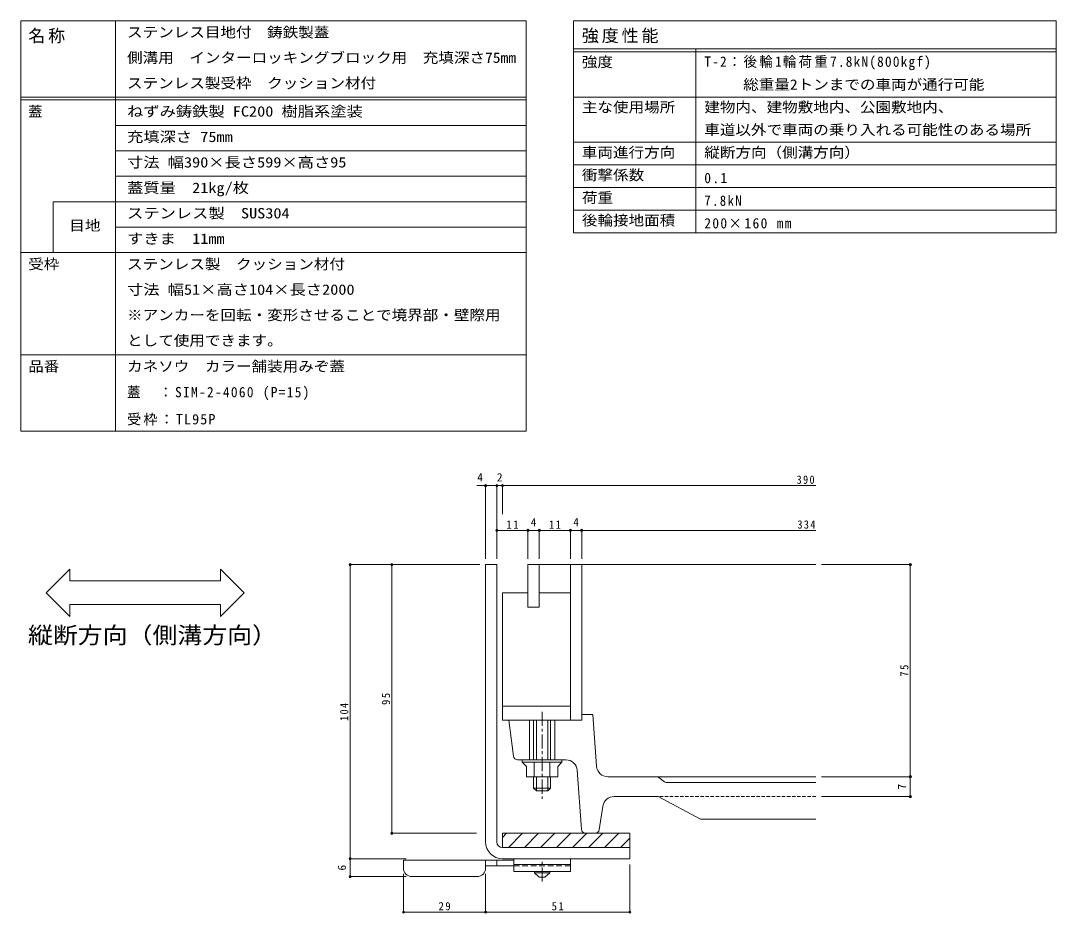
# Model space of a CAD drawing. Units: millimetres at full size, sheet at 1:3, with parts at other scales. Extents: x -1121 to 1153, y -824 to 816.
# Drawn here: x 55 to 1153, y -130 to 816 of the extents above; entities that cross this region are included whole.
import ezdxf
from ezdxf.enums import TextEntityAlignment as Align

# ---------------------------------------------------------------- set-up
doc = ezdxf.new("R2010")
doc.units = ezdxf.units.MM
doc.header["$LTSCALE"] = 3
doc.header["$PDMODE"] = 32
doc.header["$PDSIZE"] = 2.4
for name, pattern in [('CHAIN1', [8, 5, -1, 1, -1]), ('DASHED1', [1.8, 1.2, -0.6]), ('DASHED2', [3, 2, -1])]:
    doc.linetypes.add(name, pattern=pattern)
for name, color, linetype, lineweight in [('1-1_1-1ﾚｲﾔ', 2, 'Continuous', 9), ('1-2_1-2ﾚｲﾔ', 3, 'Continuous', 9), ('1-4_1-4ﾚｲﾔ', 7, 'Continuous', 9), ('1-9_L-06', 4, 'Continuous', 9), ('4-5', 7, 'Continuous', 9), ('F-5_F-5ﾚｲﾔ', 2, 'Continuous', 9), ('F-F_F-Fﾚｲﾔ', 3, 'Continuous', 9)]:
    doc.layers.add(name, color=color, linetype=linetype, lineweight=lineweight)
doc.styles.add('ＭＳ ゴシック', font='')
doc.styles.get('ＭＳ ゴシック').set_extended_font_data('MS Gothic')

msp = doc.modelspace()

# ---------------------------------------------------------------- linework, layer by layer
at = {"layer": '1-1_1-1ﾚｲﾔ'}
for p, q in [((548.19, 239.381), (560.19, 239.381)), ((548.19, -54.619), (548.19, 239.381)), ((560.19, -54.619), (560.19, 239.381)), ((566.19, -45.619), (566.19, -60.619)), ((701.19, -45.619), (566.19, -45.619)), ((570.592, -45.619), (566.19, -50.021)), ((587.562, -45.619), (572.562, -60.619)), ((604.533, -45.619), (589.533, -60.619)), ((621.504, -45.619), (606.503, -60.619)), ((638.474, -45.619), (623.474, -60.619)), ((655.445, -45.619), (640.445, -60.619)), ((672.415, -45.619), (657.415, -60.619)), ((689.386, -45.619), (674.386, -60.619)), ((701.19, -50.785), (691.356, -60.619)), ((701.19, -45.619), (701.19, -72.619)), ((566.19, -60.619), (701.19, -60.619)), ((566.19, -72.619), (701.19, -72.619))]:
    msp.add_line(p, q, dxfattribs=at)
for radius in [18, 6]:
    msp.add_arc((566.19, -54.619), radius, 180, 270, dxfattribs=at)
at = {"layer": '1-2_1-2ﾚｲﾔ'}
for p, q in [((898.453, 239.382), (593.19, 239.382)), ((593.19, 194.381), (593.19, 239.382)), ((605.19, 194.381), (605.19, 239.381)), ((638.19, 74.381), (638.19, 239.382)), ((650.19, 74.381), (650.19, 239.382)), ((566.19, 209.381), (566.19, 89.381)), ((566.19, 209.381), (593.19, 209.381)), ((605.19, 209.381), (638.19, 209.381)), ((605.19, 194.381), (593.19, 194.381)), ((638.19, 89.381), (566.19, 89.381)), ((661.799, 80.382), (650.19, 80.382)), ((665.916, 25.484), (661.799, 80.382)), ((577.697, 36.322), (572.94, 74.381)), ((594.69, 74.381), (594.69, 32.38)), ((599.19, 74.381), (599.19, 32.38)), ((602.19, 32.38), (602.19, 74.381)), ((614.19, 32.38), (614.19, 74.381)), ((617.19, 74.381), (617.19, 32.38)), ((621.69, 74.381), (621.69, 32.38)), ((582.163, 32.38), (633.445, 32.38)), ((587.19, 32.38), (587.19, 29.98)), ((629.19, 29.98), (587.19, 29.98)), ((587.19, 29.98), (591.615, 25.181)), ((591.615, 25.181), (591.615, 14.38)), ((599.902, 29.98), (599.902, 14.38)), ((616.477, 29.98), (616.477, 14.38)), ((629.19, 29.98), (624.765, 25.181)), ((629.19, 32.38), (629.19, 29.98)), ((599.19, 14.38), (599.19, 2.38)), ((602.19, -0.62), (602.19, 14.38)), ((614.19, 14.38), (614.19, -0.62)), ((617.19, 14.38), (617.19, 2.38)), ((649.891, -41.439), (645.415, 21.235)), ((898.453, 14.381), (677.882, 14.381)), ((737.868, 9.039), (732.012, 13.724)), ((617.19, 2.38), (599.19, 2.38)), ((602.19, -0.62), (599.19, 2.38)), ((617.19, 2.38), (614.19, -0.62)), ((898.453, 8.382), (739.742, 8.382)), ((614.19, -0.62), (602.19, -0.62)), ((684.485, -6.619), (731.19, -6.619)), ((731.19, -6.619), (776.19, -30.619)), ((672.625, -16.794), (668.777, -41.803)), ((898.453, -30.619), (776.19, -30.619)), ((664.329, -45.619), (654.38, -45.619))]:
    msp.add_line(p, q, dxfattribs=at)
at = {"layer": '1-2_1-2ﾚｲﾔ', "linetype": 'CHAIN1'}
msp.add_line((608.19, 83.381), (608.19, -8.998), dxfattribs=at)
at = {"layer": '1-2_1-2ﾚｲﾔ', "linetype": 'DASHED1'}
msp.add_line((898.453, -6.619), (731.19, -6.619), dxfattribs=at)
at = {"layer": '1-2_1-2ﾚｲﾔ'}
for points in [[(650.19, 74.381), (566.19, 74.381), (566.19, 89.381)], [(624.765, 25.181), (624.765, 14.38), (591.615, 14.38)]]:
    msp.add_lwpolyline(points, dxfattribs=at)
for centre, radius, start, end in [((582.163, 36.88), 4.5, 187.12668, 270), ((633.445, 20.38), 12, 4.08583, 90), ((677.882, 26.381), 12, 184.28883, 270), ((730.137, 11.382), 3, 51.33894, 90), ((739.742, 11.382), 3, 231.33894, 270), ((684.485, -18.619), 12, 90, 171.254), ((654.38, -41.118), 4.5, 184.0858, 270), ((664.329, -41.118), 4.5, 270, 351.25363)]:
    msp.add_arc(centre, radius, start, end, dxfattribs=at)
at = {"layer": '1-4_1-4ﾚｲﾔ'}
for p, q in [((548.19, 323.181), (538.887, 323.181)), ((548.19, 324.081), (548.19, 245.381)), ((548.19, 323.181), (560.19, 323.181)), ((560.19, 324.081), (560.19, 245.381)), ((560.19, 323.181), (566.19, 323.181)), ((566.19, 324.081), (566.19, 292.859)), ((566.19, 323.181), (898.453, 323.181)), ((560.19, 275.633), (593.19, 275.633)), ((593.19, 276.533), (593.19, 245.382)), ((593.19, 275.633), (605.19, 275.633)), ((605.19, 276.533), (605.19, 245.381)), ((605.19, 275.633), (638.19, 275.633)), ((638.19, 276.533), (638.19, 245.382)), ((638.19, 275.633), (650.19, 275.633)), ((650.19, 276.533), (650.19, 245.382)), ((650.19, 275.633), (898.453, 275.633)), ((403.74, 239.381), (542.19, 239.381)), ((404.64, 239.381), (404.64, -72.619)), ((448.838, 239.381), (448.838, -45.619)), ((999.449, 239.382), (904.453, 239.382)), ((998.549, 239.382), (998.549, 14.381)), ((999.449, 14.381), (904.453, 14.381)), ((998.549, 14.381), (998.549, -6.619)), ((999.449, -6.619), (904.453, -6.619)), ((447.938, -45.619), (538.554, -45.619)), ((403.74, -72.619), (464.19, -72.619)), ((404.64, -72.619), (404.64, -91.518)), ((701.19, -130.138), (701.19, -78.619)), ((403.74, -91.518), (464.19, -91.518)), ((461.19, -130.138), (461.19, -88.518)), ((548.19, -130.138), (548.19, -88.518)), ((461.19, -129.238), (548.19, -129.238)), ((548.19, -129.238), (701.19, -129.238))]:
    msp.add_line(p, q, dxfattribs=at)
for p in [(548.19, 323.181), (560.19, 323.181), (566.19, 323.181), (560.19, 275.633), (593.19, 275.633), (605.19, 275.633), (638.19, 275.633), (650.19, 275.633), (404.64, 239.381), (448.838, 239.381), (998.549, 239.382), (998.549, 14.381), (998.549, -6.619), (448.838, -45.619), (404.64, -72.619), (404.64, -91.518), (461.19, -129.238), (548.19, -129.238), (701.19, -129.238)]:
    msp.add_point(p, dxfattribs=at)
at = {"layer": '1-9_L-06'}
for p, q in [((461.19, -82.518), (461.19, -74.118)), ((461.19, -74.118), (578.19, -74.118)), ((548.19, -82.518), (548.19, -74.118)), ((560.19, -80.118), (560.19, -74.118)), ((548.175, -80.118), (578.19, -80.118)), ((539.19, -91.518), (470.19, -91.518))]:
    msp.add_line(p, q, dxfattribs=at)
at = {"layer": '1-9_L-06', "color": 3}
for p, q in [((578.19, -72.619), (638.19, -72.619)), ((578.19, -72.619), (578.19, -86.119)), ((638.19, -72.619), (638.19, -86.119)), ((578.19, -78.619), (638.19, -78.619)), ((578.19, -86.119), (638.19, -86.119))]:
    msp.add_line(p, q, dxfattribs=at)
at = {"layer": '1-9_L-06', "linetype": 'CHAIN1'}
msp.add_line((608.19, -96.762), (608.19, -72.619), dxfattribs=at)
at = {"layer": '1-9_L-06', "color": 3, "linetype": 'DASHED2'}
msp.add_line((578.19, -80.119), (638.19, -80.119), dxfattribs=at)
at = {"layer": '1-9_L-06', "color": 2}
for p, q in [((599.94, -87.618), (599.94, -86.119)), ((605.191, -92.118), (599.94, -87.618)), ((616.44, -87.618), (599.94, -87.618)), ((616.44, -87.618), (611.19, -92.118)), ((616.44, -87.618), (616.44, -86.119)), ((611.19, -92.118), (605.191, -92.118))]:
    msp.add_line(p, q, dxfattribs=at)
at = {"layer": '1-9_L-06'}
for centre, start, end in [((470.19, -82.518), 180, 270), ((539.19, -82.518), 270, 0)]:
    msp.add_arc(centre, 9, start, end, dxfattribs=at)
at = {"layer": '4-5'}
for p, q in [((82.287, 209.546), (107.287, 234.546)), ((107.287, 222.046), (107.287, 234.546)), ((292.235, 209.546), (267.235, 234.546)), ((267.235, 222.046), (267.235, 234.546)), ((107.287, 222.046), (267.235, 222.046)), ((82.287, 209.546), (107.287, 184.546)), ((292.235, 209.546), (267.235, 184.546)), ((107.287, 184.546), (107.287, 197.046)), ((107.287, 197.046), (267.235, 197.046)), ((267.235, 184.546), (267.235, 197.046))]:
    msp.add_line(p, q, dxfattribs=at)
at = {"layer": 'F-5_F-5ﾚｲﾔ', "color": 7}
msp.add_line((89.525, 570.339), (89.525, 624.339), dxfattribs=at)
at = {"layer": 'F-F_F-Fﾚｲﾔ', "color": 7}
for p, q in [((55.268, 816.339), (591.338, 816.339)), ((55.268, 816.339), (55.268, 380.952)), ((155.641, 816.339), (155.641, 380.952)), ((591.338, 816.339), (591.338, 380.952)), ((641.36, 816.339), (641.36, 591.339)), ((641.36, 816.339), (1153.446, 816.339)), ((1153.446, 816.339), (1153.446, 591.339)), ((641.36, 786.339), (1153.446, 786.339)), ((641.36, 783.339), (1153.446, 783.339)), ((771.182, 786.339), (771.182, 591.339)), ((55.268, 735.339), (591.338, 735.339)), ((55.268, 732.339), (591.338, 732.339)), ((641.36, 735.339), (1153.446, 735.339)), ((155.641, 705.339), (591.338, 705.339)), ((641.36, 687.339), (1153.446, 687.339)), ((155.641, 678.339), (591.338, 678.339)), ((641.36, 663.339), (1153.446, 663.339)), ((155.641, 651.339), (591.338, 651.339)), ((641.36, 639.339), (1153.446, 639.339)), ((89.525, 624.339), (591.338, 624.339)), ((641.36, 615.339), (1153.446, 615.339)), ((155.641, 597.339), (591.338, 597.339)), ((641.36, 591.339), (1153.446, 591.339)), ((55.268, 570.339), (591.338, 570.339)), ((55.268, 461.952), (591.338, 461.952)), ((55.268, 380.952), (591.338, 380.952))]:
    msp.add_line(p, q, dxfattribs=at)

# ---------------------------------------------------------------- texts
at = {"layer": '1-4_1-4ﾚｲﾔ', "color": 2, "style": 'ＭＳ ゴシック'}
for s, p in [('4', (539.382, 324.981)), ('2', (560.19, 324.981)), ('4', (596.19, 277.433)), ('4', (641.19, 277.433))]:
    msp.add_text(s, height=8.798, dxfattribs=at).set_placement(p, align=Align.BOTTOM_LEFT)
for s, p in [('7', (996.749, 0.881)), ('6', (402.84, -85.068))]:
    msp.add_text(s, height=8.798, rotation=90, dxfattribs=at).set_placement(p, align=Align.BOTTOM_LEFT)
at = {"layer": '1-4_1-4ﾚｲﾔ', "color": 2, "char_height": 8.798, "attachment_point": 7, "style": 'ＭＳ ゴシック'}
for s, insert in [('\\T1.27;\\W0.9;390', (878.076, 324.981)), ('\\T1.27;\\W0.95;11', (570.315, 277.433)), ('\\T1.27;\\W0.95;11', (615.315, 277.433)), ('\\T1.27;\\W0.9;334', (878.953, 277.433)), ('\\T1.27;\\W0.95;29', (498.315, -127.438)), ('\\T1.27;\\W0.95;51', (618.315, -127.438))]:
    msp.add_mtext(s, dxfattribs=dict(at, insert=insert))
at = {"layer": '1-4_1-4ﾚｲﾔ', "color": 2, "char_height": 8.798, "attachment_point": 7, "rotation": 90, "style": 'ＭＳ ゴシック'}
for s, insert in [('\\T1.27;\\W0.95;75', (996.749, 120.506)), ('\\T1.27;\\W0.95;95', (447.038, 90.506)), ('\\T1.27;\\W0.9;104', (402.84, 73.631))]:
    msp.add_mtext(s, dxfattribs=dict(at, insert=insert))
at = {"layer": '4-5', "color": 6, "style": 'ＭＳ ゴシック', "width": 1.1}
msp.add_text('縦断方向（側溝方向）', height=17.6, dxfattribs=at).set_placement((62.964, 150.507), align=Align.BOTTOM_LEFT)
at = {"layer": 'F-F_F-Fﾚｲﾔ', "style": 'ＭＳ ゴシック'}
for s, width, p in [('ステンレス目地付\u3000鋳鉄製蓋', 1.1, (168.041, 795.339)), ('側溝用\u3000インターロッキングブロック用\u3000充填深さ75mm', 1.1, (168.041, 768.339)), ('強度', 1.1, (650.36, 763.839)), ('ステンレス製受枠\u3000クッション材付', 1.1, (168.041, 741.339)), ('\u3000\u3000 総重量2トンまでの車両が通行可能', 1.1, (780.182, 739.839)), ('ねずみ鋳鉄製 FC200 樹脂系塗装', 1.15, (168.041, 711.338)), ('主な使用場所', 1.1, (650.36, 715.839)), ('建物内、建物敷地内、公園敷地内、', 1.1, (780.182, 715.839)), ('車道以外で車両の乗り入れる可能性のある場所', 1.1, (780.182, 691.839)), ('充填深さ 75mm', 1.15, (168.041, 684.339)), ('車両進行方向', 1.1, (650.36, 667.839)), ('縦断方向（側溝方向）', 1.1, (780.182, 667.839)), ('寸法 幅390×長さ599×高さ95', 1.15, (168.041, 657.339)), ('衝撃係数', 1.1, (650.36, 643.839)), ('蓋質量\u300021kg/枚', 1.15, (168.041, 630.339)), ('荷重', 1.1, (650.36, 619.839)), ('ステンレス製\u3000SUS304', 1.15, (168.041, 603.339)), ('目地', 1.1, (106.833, 590.311)), ('後輪接地面積', 1.1, (650.36, 595.839)), ('すきま\u300011mm', 1.15, (168.041, 576.339)), ('受枠', 1.1, (63.253, 549.339)), ('ステンレス製\u3000クッション材付', 1.1, (168.041, 549.339)), ('寸法 幅51×高さ104×長さ2000', 1.15, (168.041, 522.339)), ('※アンカーを回転・変形させることで境界部・壁際用', 1.1, (168.041, 495.339)), ('として使用できます。', 1.1, (168.041, 468.339)), ('品番', 1.1, (63.253, 440.952)), ('カネソウ\u3000カラー舗装用みぞ蓋', 1.1, (168.041, 440.952))]:
    msp.add_text(s, height=11, dxfattribs=dict(at, width=width)).set_placement(p, align=Align.BOTTOM_LEFT)
msp.add_text('蓋', height=11, dxfattribs=at).set_placement((63.253, 711.338), align=Align.BOTTOM_LEFT)
at = {"layer": 'F-F_F-Fﾚｲﾔ', "attachment_point": 7, "style": 'ＭＳ ゴシック'}
for s, insert, char_height in [('\\T1.17;名称', (63.253, 792.339), 13.2), ('\\T1.17;強度性能', (650.36, 792.339), 13.2), ('\\T1.17;\\W0.95;T-2：後輪1輪荷重7.8kN(800kgf)', (780.182, 763.839), 11), ('\\T1.21;\\W0.95;0.1', (780.182, 643.839), 11), ('\\T1.22;\\W0.9;7.8kN', (780.182, 619.839), 11), ('\\T1.2;\\W0.95;200×160\\~mm', (780.182, 595.839), 11), ('\\T1.19;\\W0.95;蓋\u3000：SIM-2-4060\\~(P=15)', (168.041, 413.952), 11), ('\\T1.15;受枠：TL95P', (168.041, 386.952), 11)]:
    msp.add_mtext(s, dxfattribs=dict(at, insert=insert, char_height=char_height))

doc.saveas('drawing.dxf')
